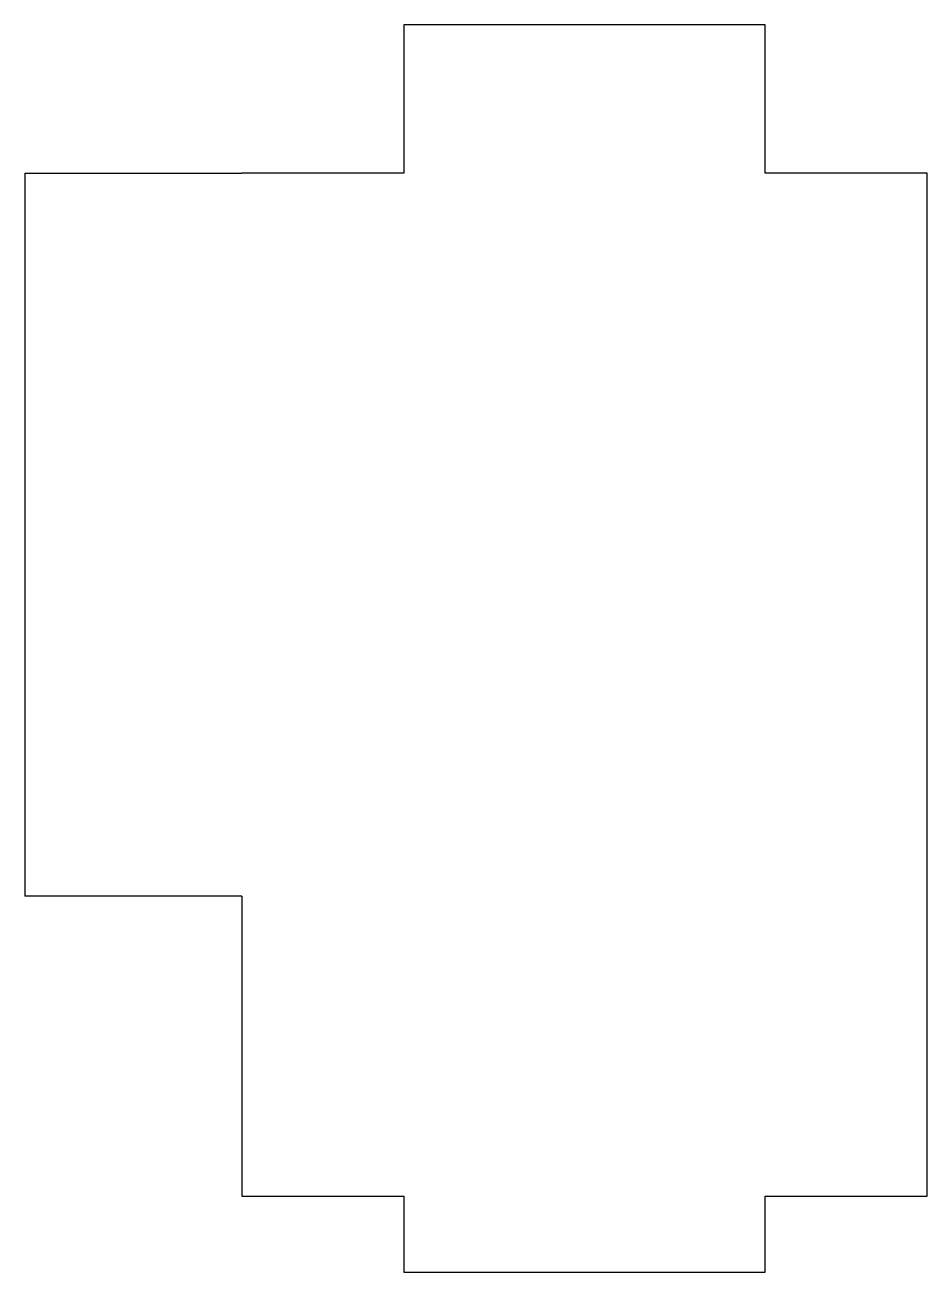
# Model space of a CAD drawing. Header units: millimetres. Extents: x -31 to 19, y 0 to 69.
import ezdxf

# ---------------------------------------------------------------- set-up
doc = ezdxf.new("R2010")
doc.units = ezdxf.units.MM
doc.layers.get('0').update_dxf_attribs({"linetype": 'CONTINUOUS'})

msp = doc.modelspace()

# ---------------------------------------------------------------- linework, layer by layer
for p, q in [((10, 69), (-10, 69)), ((-10, 69), (-10, 60.8)), ((10, 60.8), (10, 69)), ((-30.978, 60.8), (-30.978, 20.8)), ((-30.978, 60.8), (-18.969, 60.8)), ((-10, 60.8), (-18.969, 60.8)), ((18.969, 60.8), (10, 60.8)), ((18.969, 4.2), (18.969, 60.8)), ((-18.969, 20.8), (-30.978, 20.8)), ((-18.969, 20.8), (-18.969, 4.2)), ((-18.969, 4.2), (-10, 4.2)), ((-10, 4.2), (-10, 0)), ((10, 0), (10, 4.2)), ((10, 4.2), (18.969, 4.2)), ((-10, 0), (10, 0))]:
    msp.add_line(p, q)

doc.saveas('drawing.dxf')
